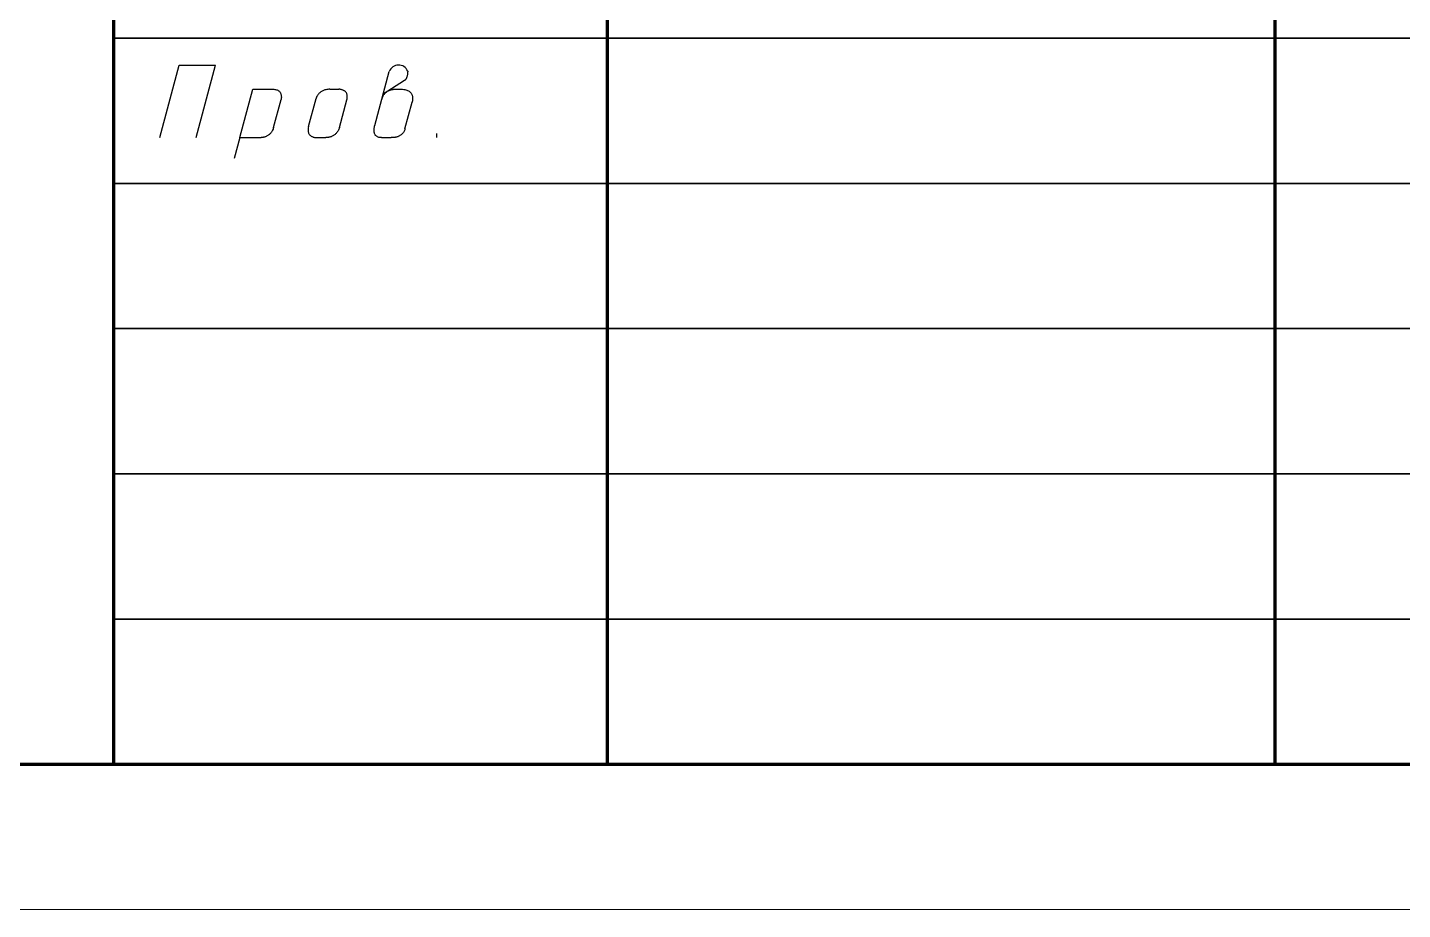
# Model space of a CAD drawing. Header units: millimetres. Extents: x 0 to 594, y 0 to 841.
# Drawn here: x 401.03 to 448.38, y 0 to 30.37 of the extents above; entities that cross this region are included whole.
import ezdxf

# ---------------------------------------------------------------- set-up
doc = ezdxf.new("R2010")
doc.units = ezdxf.units.MM
doc.layers.get('0').update_dxf_attribs({"linetype": 'CONTINUOUS', "lineweight": 0})

msp = doc.modelspace()

# ---------------------------------------------------------------- linework, layer by layer
at = {"lineweight": 70}
for p, q in [((404, 5), (404, 60)), ((421, 5), (421, 60)), ((444, 5), (444, 60)), ((20, 5), (589, 5))]:
    msp.add_line(p, q, dxfattribs=at)
at = {"lineweight": 35}
for p, q in [((404, 30), (469, 30)), ((404, 25), (469, 25)), ((404, 20), (469, 20)), ((404, 15), (469, 15)), ((404, 10), (469, 10))]:
    msp.add_line(p, q, dxfattribs=at)
at = {"linetype": 'CONTINUOUS', "lineweight": 25}
for p, q in [((405.585, 26.575), (406.255, 29.075)), ((406.255, 29.075), (407.505, 29.075)), ((406.835, 26.575), (407.505, 29.075)), ((412.988, 26.992), (413.487, 28.858)), ((414.018, 28.543), (413.278, 28.075)), ((414.018, 28.543), (414.017, 28.542)), ((414.017, 28.542), (414.018, 28.543)), ((414.017, 28.542), (414.017, 28.542)), ((414.02, 28.544), (414.018, 28.543)), ((414.022, 28.546), (414.02, 28.544)), ((414.024, 28.549), (414.022, 28.546)), ((414.027, 28.552), (414.024, 28.549)), ((414.031, 28.555), (414.027, 28.552)), ((414.035, 28.56), (414.031, 28.555)), ((414.039, 28.565), (414.035, 28.56)), ((414.044, 28.571), (414.039, 28.565)), ((414.049, 28.577), (414.044, 28.571)), ((414.054, 28.585), (414.049, 28.577)), ((414.059, 28.593), (414.054, 28.585)), ((414.065, 28.602), (414.059, 28.593)), ((414.07, 28.611), (414.065, 28.602)), ((414.076, 28.622), (414.07, 28.611)), ((414.081, 28.633), (414.076, 28.622)), ((414.086, 28.645), (414.081, 28.633)), ((414.091, 28.658), (414.086, 28.645)), ((414.096, 28.672), (414.091, 28.658)), ((414.101, 28.687), (414.096, 28.672)), ((414.105, 28.703), (414.101, 28.687)), ((414.109, 28.72), (414.105, 28.703)), ((414.112, 28.738), (414.109, 28.72)), ((414.116, 28.757), (414.112, 28.738)), ((414.118, 28.777), (414.116, 28.757)), ((414.12, 28.798), (414.118, 28.777)), ((414.121, 28.82), (414.12, 28.798)), ((414.122, 28.843), (414.121, 28.82)), ((414.122, 28.867), (414.122, 28.843)), ((408.338, 26.575), (408.785, 28.242)), ((408.785, 28.242), (409.475, 28.242)), ((409.475, 28.242), (409.51, 28.241)), ((409.51, 28.241), (409.543, 28.237)), ((409.543, 28.237), (409.573, 28.232)), ((409.573, 28.232), (409.6, 28.225)), ((409.6, 28.225), (409.625, 28.216)), ((409.625, 28.216), (409.647, 28.206)), ((409.647, 28.206), (409.667, 28.195)), ((409.667, 28.195), (409.685, 28.182)), ((409.685, 28.182), (409.7, 28.168)), ((409.7, 28.168), (409.714, 28.153)), ((409.714, 28.153), (409.726, 28.137)), ((409.726, 28.137), (409.737, 28.121)), ((409.737, 28.121), (409.745, 28.104)), ((409.745, 28.104), (409.752, 28.087)), ((409.752, 28.087), (409.758, 28.07)), ((409.758, 28.07), (409.763, 28.052)), ((409.763, 28.052), (409.766, 28.035)), ((409.766, 28.035), (409.769, 28.018)), ((409.769, 28.018), (409.77, 28.001)), ((409.77, 27.942), (409.769, 27.93)), ((409.77, 28.001), (409.771, 27.985)), ((409.771, 27.955), (409.77, 27.942)), ((409.771, 27.985), (409.771, 27.97)), ((409.771, 27.97), (409.771, 27.955)), ((410.97, 27.936), (410.968, 27.93)), ((410.973, 27.944), (410.97, 27.936)), ((410.977, 27.953), (410.973, 27.944)), ((410.981, 27.964), (410.977, 27.953)), ((410.986, 27.975), (410.981, 27.964)), ((410.993, 27.988), (410.986, 27.975)), ((411, 28.001), (410.993, 27.988)), ((411.008, 28.015), (411, 28.001)), ((411.017, 28.029), (411.008, 28.015)), ((411.027, 28.044), (411.017, 28.029)), ((411.038, 28.059), (411.027, 28.044)), ((411.05, 28.075), (411.038, 28.059)), ((411.064, 28.09), (411.05, 28.075)), ((411.078, 28.105), (411.064, 28.09)), ((411.094, 28.12), (411.078, 28.105)), ((411.112, 28.135), (411.094, 28.12)), ((411.13, 28.15), (411.112, 28.135)), ((411.151, 28.163), (411.13, 28.15)), ((411.172, 28.177), (411.151, 28.163)), ((411.195, 28.189), (411.172, 28.177)), ((411.22, 28.2), (411.195, 28.189)), ((411.246, 28.21), (411.22, 28.2)), ((411.273, 28.219), (411.246, 28.21)), ((411.303, 28.227), (411.273, 28.219)), ((411.334, 28.233), (411.303, 28.227)), ((411.367, 28.238), (411.334, 28.233)), ((411.402, 28.241), (411.367, 28.238)), ((411.438, 28.242), (411.402, 28.241)), ((411.438, 28.242), (411.751, 28.242)), ((411.754, 28.242), (411.751, 28.242)), ((411.751, 28.242), (411.751, 28.242)), ((411.759, 28.241), (411.754, 28.242)), ((411.766, 28.241), (411.759, 28.241)), ((411.774, 28.24), (411.766, 28.241)), ((411.784, 28.239), (411.774, 28.24)), ((411.796, 28.238), (411.784, 28.239)), ((411.808, 28.236), (411.796, 28.238)), ((411.822, 28.233), (411.808, 28.236)), ((411.836, 28.23), (411.822, 28.233)), ((411.851, 28.226), (411.836, 28.23)), ((411.867, 28.221), (411.851, 28.226)), ((411.883, 28.215), (411.867, 28.221)), ((411.899, 28.209), (411.883, 28.215)), ((411.915, 28.201), (411.899, 28.209)), ((411.931, 28.192), (411.915, 28.201)), ((411.946, 28.182), (411.931, 28.192)), ((411.961, 28.171), (411.946, 28.182)), ((411.975, 28.159), (411.961, 28.171)), ((411.989, 28.145), (411.975, 28.159)), ((412.001, 28.13), (411.989, 28.145)), ((412.012, 28.113), (412.001, 28.13)), ((412.021, 28.095), (412.012, 28.113)), ((412.03, 28.074), (412.021, 28.095)), ((412.036, 28.053), (412.03, 28.074)), ((412.035, 27.915), (412.04, 27.947)), ((412.04, 28.029), (412.036, 28.053)), ((412.042, 28.004), (412.04, 28.029)), ((412.04, 27.947), (412.042, 27.976)), ((412.042, 27.976), (412.042, 28.004)), ((413.238, 27.924), (413.249, 27.955)), ((413.249, 27.955), (413.261, 27.983)), ((413.261, 27.983), (413.275, 28.01)), ((413.275, 28.01), (413.289, 28.034)), ((413.289, 28.034), (413.304, 28.057)), ((413.304, 28.057), (413.32, 28.078)), ((413.32, 28.078), (413.337, 28.097)), ((413.337, 28.097), (413.354, 28.115)), ((413.354, 28.115), (413.372, 28.131)), ((413.372, 28.131), (413.391, 28.146)), ((413.391, 28.146), (413.409, 28.16)), ((413.409, 28.16), (413.428, 28.172)), ((413.428, 28.172), (413.447, 28.183)), ((413.447, 28.183), (413.466, 28.192)), ((413.466, 28.192), (413.485, 28.201)), ((413.485, 28.201), (413.503, 28.208)), ((413.503, 28.208), (413.522, 28.215)), ((413.522, 28.215), (413.54, 28.22)), ((413.54, 28.22), (413.557, 28.225)), ((413.557, 28.225), (413.574, 28.229)), ((413.574, 28.229), (413.59, 28.233)), ((413.59, 28.233), (413.606, 28.235)), ((413.606, 28.235), (413.62, 28.237)), ((413.62, 28.237), (413.634, 28.239)), ((413.634, 28.239), (413.646, 28.24)), ((413.646, 28.24), (413.657, 28.241)), ((413.657, 28.241), (413.667, 28.241)), ((413.667, 28.241), (413.676, 28.242)), ((413.676, 28.242), (413.683, 28.242)), ((413.683, 28.242), (413.688, 28.242)), ((413.688, 28.242), (413.895, 28.242)), ((413.895, 28.242), (413.941, 28.24)), ((413.941, 28.24), (413.984, 28.236)), ((413.984, 28.236), (414.023, 28.23)), ((414.023, 28.23), (414.059, 28.222)), ((414.059, 28.222), (414.092, 28.212)), ((414.092, 28.212), (414.121, 28.201)), ((414.121, 28.201), (414.148, 28.187)), ((414.148, 28.187), (414.172, 28.173)), ((414.172, 28.173), (414.193, 28.157)), ((414.193, 28.157), (414.212, 28.14)), ((414.212, 28.14), (414.228, 28.122)), ((414.228, 28.122), (414.242, 28.103)), ((414.242, 28.103), (414.254, 28.084)), ((414.254, 28.084), (414.264, 28.064)), ((414.264, 28.064), (414.273, 28.043)), ((414.273, 28.043), (414.279, 28.023)), ((414.279, 28.023), (414.284, 28.002)), ((414.284, 28.002), (414.288, 27.982)), ((414.288, 27.982), (414.291, 27.962)), ((414.291, 27.962), (414.292, 27.942)), ((414.292, 27.942), (414.292, 27.923)), ((409.505, 26.927), (409.762, 27.888)), ((409.763, 27.89), (409.762, 27.888)), ((409.762, 27.888), (409.762, 27.888)), ((409.764, 27.895), (409.763, 27.89)), ((409.765, 27.901), (409.764, 27.895)), ((409.766, 27.909), (409.765, 27.901)), ((409.768, 27.919), (409.766, 27.909)), ((409.769, 27.93), (409.768, 27.919)), ((410.706, 26.954), (410.965, 27.921)), ((410.966, 27.922), (410.965, 27.921)), ((410.967, 27.925), (410.966, 27.922)), ((410.968, 27.93), (410.967, 27.925)), ((411.771, 26.928), (412.027, 27.881)), ((412.027, 27.881), (412.035, 27.915)), ((413.229, 27.892), (413.238, 27.924)), ((414.028, 26.875), (414.275, 27.796)), ((414.276, 27.801), (414.275, 27.796)), ((414.278, 27.808), (414.276, 27.801)), ((414.28, 27.818), (414.278, 27.808)), ((414.283, 27.829), (414.28, 27.818)), ((414.285, 27.841), (414.283, 27.829)), ((414.287, 27.855), (414.285, 27.841)), ((414.289, 27.87), (414.287, 27.855)), ((414.291, 27.887), (414.289, 27.87)), ((414.292, 27.905), (414.291, 27.887)), ((414.292, 27.923), (414.292, 27.905)), ((412.986, 26.986), (412.988, 26.992)), ((408.338, 26.575), (408.147, 25.861)), ((408.338, 26.575), (409.072, 26.575)), ((409.073, 26.575), (409.072, 26.575)), ((409.077, 26.575), (409.073, 26.575)), ((409.082, 26.575), (409.077, 26.575)), ((409.089, 26.576), (409.082, 26.575)), ((409.097, 26.577), (409.089, 26.576)), ((409.107, 26.578), (409.097, 26.577)), ((409.119, 26.579), (409.107, 26.578)), ((409.131, 26.581), (409.119, 26.579)), ((409.145, 26.584), (409.131, 26.581)), ((409.16, 26.587), (409.145, 26.584)), ((409.176, 26.591), (409.16, 26.587)), ((409.192, 26.596), (409.176, 26.591)), ((409.209, 26.602), (409.192, 26.596)), ((409.227, 26.608), (409.209, 26.602)), ((409.245, 26.616), (409.227, 26.608)), ((409.264, 26.624), (409.245, 26.616)), ((409.283, 26.634), (409.264, 26.624)), ((409.302, 26.645), (409.283, 26.634)), ((409.321, 26.657), (409.302, 26.645)), ((409.339, 26.67), (409.321, 26.657)), ((409.358, 26.685), (409.339, 26.67)), ((409.376, 26.702), (409.358, 26.685)), ((409.394, 26.72), (409.376, 26.702)), ((409.411, 26.739), (409.394, 26.72)), ((409.427, 26.76), (409.411, 26.739)), ((409.443, 26.783), (409.427, 26.76)), ((409.458, 26.808), (409.443, 26.783)), ((409.471, 26.835), (409.458, 26.808)), ((409.484, 26.863), (409.471, 26.835)), ((409.495, 26.894), (409.484, 26.863)), ((409.505, 26.927), (409.495, 26.894)), ((410.692, 26.885), (410.69, 26.854)), ((410.69, 26.854), (410.69, 26.825)), ((410.69, 26.825), (410.692, 26.798)), ((410.698, 26.918), (410.692, 26.885)), ((410.692, 26.798), (410.697, 26.774)), ((410.697, 26.774), (410.703, 26.751)), ((410.706, 26.954), (410.698, 26.918)), ((410.703, 26.751), (410.711, 26.73)), ((410.711, 26.73), (410.721, 26.71)), ((410.721, 26.71), (410.733, 26.693)), ((410.733, 26.693), (410.745, 26.677)), ((410.745, 26.677), (410.759, 26.662)), ((410.759, 26.662), (410.773, 26.649)), ((410.773, 26.649), (410.788, 26.638)), ((410.788, 26.638), (410.803, 26.627)), ((410.803, 26.627), (410.819, 26.618)), ((410.819, 26.618), (410.835, 26.61)), ((410.835, 26.61), (410.851, 26.603)), ((410.851, 26.603), (410.866, 26.597)), ((410.866, 26.597), (410.881, 26.592)), ((410.881, 26.592), (410.895, 26.588)), ((410.895, 26.588), (410.908, 26.584)), ((410.908, 26.584), (410.921, 26.582)), ((410.921, 26.582), (410.932, 26.579)), ((410.932, 26.579), (410.941, 26.578)), ((410.941, 26.578), (410.949, 26.577)), ((410.949, 26.577), (410.955, 26.576)), ((410.955, 26.576), (410.959, 26.575)), ((410.96, 26.575), (410.957, 26.575)), ((410.957, 26.575), (411.303, 26.575)), ((410.959, 26.575), (410.961, 26.575)), ((410.961, 26.575), (410.96, 26.575)), ((411.306, 26.575), (411.303, 26.575)), ((411.312, 26.575), (411.306, 26.575)), ((411.319, 26.575), (411.312, 26.575)), ((411.328, 26.576), (411.319, 26.575)), ((411.338, 26.577), (411.328, 26.576)), ((411.35, 26.578), (411.338, 26.577)), ((411.363, 26.579), (411.35, 26.578)), ((411.378, 26.581), (411.363, 26.579)), ((411.393, 26.584), (411.378, 26.581)), ((411.41, 26.587), (411.393, 26.584)), ((411.427, 26.591), (411.41, 26.587)), ((411.445, 26.596), (411.427, 26.591)), ((411.463, 26.601), (411.445, 26.596)), ((411.483, 26.608), (411.463, 26.601)), ((411.502, 26.615), (411.483, 26.608)), ((411.522, 26.624), (411.502, 26.615)), ((411.542, 26.633), (411.522, 26.624)), ((411.562, 26.644), (411.542, 26.633)), ((411.581, 26.656), (411.562, 26.644)), ((411.601, 26.67), (411.581, 26.656)), ((411.62, 26.685), (411.601, 26.67)), ((411.639, 26.701), (411.62, 26.685)), ((411.658, 26.719), (411.639, 26.701)), ((411.675, 26.739), (411.658, 26.719)), ((411.692, 26.76), (411.675, 26.739)), ((411.708, 26.783), (411.692, 26.76)), ((411.723, 26.808), (411.708, 26.783)), ((411.737, 26.835), (411.723, 26.808)), ((411.75, 26.864), (411.737, 26.835)), ((411.762, 26.895), (411.75, 26.864)), ((411.771, 26.928), (411.762, 26.895)), ((412.964, 26.849), (412.965, 26.867)), ((412.964, 26.83), (412.964, 26.849)), ((412.964, 26.811), (412.964, 26.83)), ((412.966, 26.792), (412.964, 26.811)), ((412.965, 26.867), (412.967, 26.884)), ((412.968, 26.773), (412.966, 26.792)), ((412.967, 26.884), (412.969, 26.901)), ((412.971, 26.755), (412.968, 26.773)), ((412.969, 26.901), (412.971, 26.917)), ((412.971, 26.917), (412.974, 26.932)), ((412.976, 26.736), (412.971, 26.755)), ((412.974, 26.932), (412.976, 26.945)), ((412.976, 26.945), (412.979, 26.958)), ((412.981, 26.718), (412.976, 26.736)), ((412.979, 26.958), (412.982, 26.969)), ((412.988, 26.7), (412.981, 26.718)), ((412.982, 26.969), (412.984, 26.978)), ((412.984, 26.978), (412.986, 26.986)), ((412.997, 26.683), (412.988, 26.7)), ((413.007, 26.666), (412.997, 26.683)), ((413.019, 26.651), (413.007, 26.666)), ((413.033, 26.636), (413.019, 26.651)), ((413.048, 26.623), (413.033, 26.636)), ((413.066, 26.611), (413.048, 26.623)), ((413.086, 26.601), (413.066, 26.611)), ((413.108, 26.592), (413.086, 26.601)), ((413.132, 26.585), (413.108, 26.592)), ((413.159, 26.579), (413.132, 26.585)), ((413.188, 26.576), (413.159, 26.579)), ((413.22, 26.575), (413.188, 26.576)), ((413.22, 26.575), (413.558, 26.575)), ((413.565, 26.575), (413.558, 26.575)), ((413.574, 26.575), (413.565, 26.575)), ((413.584, 26.575), (413.574, 26.575)), ((413.596, 26.576), (413.584, 26.575)), ((413.608, 26.576), (413.596, 26.576)), ((413.622, 26.577), (413.608, 26.576)), ((413.637, 26.579), (413.622, 26.577)), ((413.653, 26.58), (413.637, 26.579)), ((413.669, 26.582), (413.653, 26.58)), ((413.686, 26.585), (413.669, 26.582)), ((413.704, 26.589), (413.686, 26.585)), ((413.722, 26.592), (413.704, 26.589)), ((413.741, 26.597), (413.722, 26.592)), ((413.76, 26.603), (413.741, 26.597)), ((413.779, 26.609), (413.76, 26.603)), ((413.798, 26.616), (413.779, 26.609)), ((413.817, 26.625), (413.798, 26.616)), ((413.836, 26.634), (413.817, 26.625)), ((413.855, 26.644), (413.836, 26.634)), ((413.874, 26.656), (413.855, 26.644)), ((413.892, 26.668), (413.874, 26.656)), ((413.909, 26.682), (413.892, 26.668)), ((413.926, 26.698), (413.909, 26.682)), ((413.943, 26.714), (413.926, 26.698)), ((413.958, 26.732), (413.943, 26.714)), ((413.973, 26.752), (413.958, 26.732)), ((413.986, 26.773), (413.973, 26.752)), ((413.999, 26.796), (413.986, 26.773)), ((414.01, 26.821), (413.999, 26.796)), ((414.02, 26.847), (414.01, 26.821)), ((414.028, 26.875), (414.02, 26.847)), ((415.126, 26.575), (415.126, 26.714))]:
    msp.add_line(p, q, dxfattribs=at)
msp.add_line((0, 0), (594, 0))
msp.add_arc((413.807, 28.734), 0.342, 22.9865, 158.7741, dxfattribs=at)

doc.saveas('drawing.dxf')
